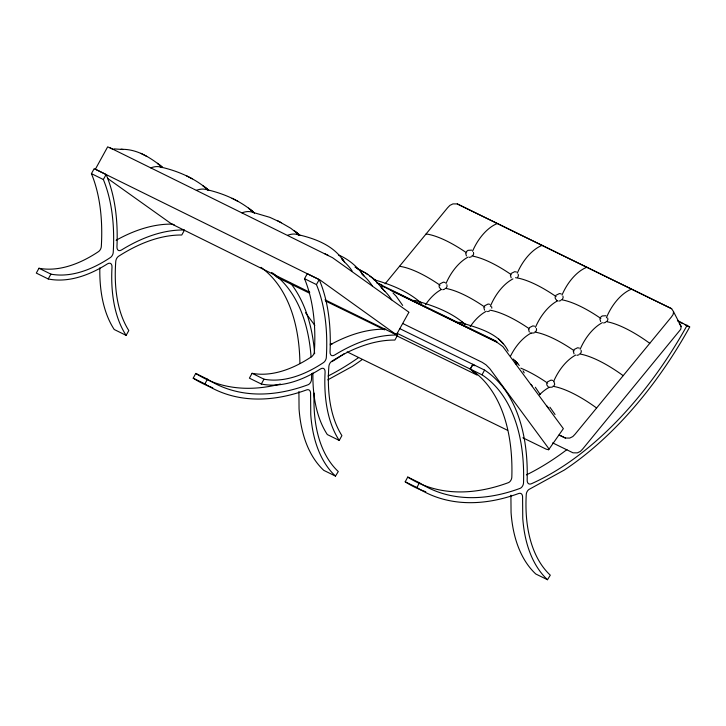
<?xml version="1.0" encoding="UTF-8"?>
<svg xmlns="http://www.w3.org/2000/svg" width="726" height="726" viewBox="0 0 726 726"><rect width="100%" height="100%" fill="white"/><g stroke="black" fill="none" stroke-linecap="round" stroke-linejoin="round"><path stroke-width="1.09" d="M385.089 283.83L447.606 207.754L449.893 205.385L452.942 203.897L457.289 203.933L671.65 308.722L673.556 311.735L673.111 314.503L671.305 317.108L575.056 434.221L572.778 436.589L569.728 438.077L565.372 438.032L559.156 435.037M673.556 311.735L681.179 326.528L680.734 329.295L582.688 449.013L580.401 451.381L577.351 452.87L573.005 452.824L552.686 442.896M95.233 169.467L107.666 146.843L113.546 149.529M325.012 299.802L396.405 334.795L320.13 280.064L95.269 169.203M522.874 437.787L546.242 449.203L548.629 449.739L548.883 448.949L547.885 447.388L489.859 368.708L486.03 364.851L482.164 362.319L402.93 323.587M446.281 287.932L447.08 286.298L446.871 284.719M472.862 255.588L473.661 253.955L473.461 252.376M517.602 277.459L518.4 275.826L518.201 274.246M535.761 331.673L536.559 330.04L536.351 328.461M562.341 299.33L563.14 297.687L562.94 296.108M553.92 385.887L554.709 384.254L553.929 381.531M580.501 353.544L581.299 351.91L581.09 350.331M607.081 321.201L607.88 319.558L607.68 317.979M212.772 387.757A290.917 164.312 -63.9 0 1 193.207 378.182L195.748 373.436A285.527 161.272 -63.9 0 0 280.399 384.036M193.207 378.182L204.904 383.9L207.445 379.154A285.527 161.272 -63.9 0 0 308.151 384.716A4.256 2.405 -63.9 0 0 311.518 379.317A211.257 119.318 -63.9 0 0 311.626 373.627M677.44 320.447L689.7 326.981A290.917 164.312 -63.9 0 1 564.311 470.04L529.009 489.433A4.256 2.405 -63.9 0 0 526.259 494.388A159.838 90.278 -63.9 0 0 550.29 575.173L547.495 579.72A165.238 93.327 -63.9 0 1 522.756 518.21L522.575 496.575A7.097 4.011 -63.9 0 0 518.691 493.498A290.917 164.312 -63.9 0 1 416.905 487.527L405.208 481.81L407.749 477.064A285.527 161.272 -63.9 0 0 508.454 482.627A4.256 2.405 -63.9 0 0 511.821 477.236A211.257 119.318 -63.9 0 0 470.321 369.107L472.88 364.361A216.647 122.367 -63.9 0 1 474.641 365.559M416.905 487.527L419.446 482.781A285.527 161.272 -63.9 0 0 520.152 488.344A4.256 2.405 -63.9 0 0 523.519 482.953A211.257 119.318 -63.9 0 0 482.019 374.825L397.068 333.288M482.019 374.825L484.578 370.079L399.672 328.579M126.142 335.376L128.811 330.548A159.838 86.113 -63.8 0 1 115.779 261.26A4.256 2.296 -63.8 0 1 118.583 256.269A211.257 113.81 -63.8 0 1 181.772 235.006L184.54 230.015A216.647 116.714 -63.8 0 0 121.442 250.025A7.097 3.821 -63.8 0 1 116.95 246.804A216.647 116.714 -63.8 0 0 106.123 174.521L94.198 168.641L91.422 173.641A211.257 113.81 -63.8 0 1 101.313 246.541A4.256 2.296 -63.8 0 1 98.554 251.577A159.838 86.113 -63.8 0 1 38.977 268.248L36.3 273.085L48.225 278.965A165.238 89.017 -63.8 0 0 107.439 263.874A7.097 3.821 -63.8 0 1 111.995 267.141A165.238 89.017 -63.8 0 0 126.142 335.376L114.218 329.495A165.238 89.017 -63.8 0 1 99.834 267.876M48.225 278.965L50.902 274.129A159.838 86.113 -63.8 0 0 110.479 257.458A4.256 2.296 -63.8 0 0 113.229 252.421A211.257 113.81 -63.8 0 0 103.346 179.522L106.123 174.521M391.677 332.136L397.639 335.076A216.647 116.714 -63.8 0 0 334.541 355.087A7.097 3.821 -63.8 0 1 330.049 351.865A216.647 116.714 -63.8 0 0 319.213 279.583L307.298 273.702L304.521 278.702A211.257 113.81 -63.8 0 1 314.403 351.602A4.256 2.296 -63.8 0 1 311.654 356.638A159.838 86.113 -63.8 0 1 252.076 373.309L249.399 378.146L261.324 384.027A165.238 89.017 -63.8 0 0 320.538 368.935A7.097 3.821 -63.8 0 1 325.094 372.202A165.238 89.017 -63.8 0 0 339.233 440.437L327.317 434.556A165.238 89.017 -63.8 0 1 312.924 372.937M261.324 384.027L264.001 379.19A159.838 86.113 -63.8 0 0 323.578 362.519A4.256 2.296 -63.8 0 0 326.328 357.482A211.257 113.81 -63.8 0 0 316.445 284.583L319.213 279.583M396.405 334.795L408.802 312.434M339.233 440.437L341.91 435.609A159.838 86.113 -63.8 0 1 328.878 366.321A4.256 2.296 -63.8 0 1 331.682 361.33A211.257 113.81 -63.8 0 1 394.871 340.067L397.639 335.076M298.912 391.55L299.058 408.865A165.238 93.327 -63.9 0 0 323.796 470.375L335.494 476.093L338.289 471.537A159.838 90.278 -63.9 0 1 314.14 393.093M548.629 449.739L563.358 428.649L502.864 346.62L496.648 342.028L431.389 310.111M466.428 251.595L468.007 250.343L471.728 250.134M439.847 283.939L443.368 282.151L445.147 282.478M511.168 273.457L514.689 271.678L516.467 272.005M484.587 305.809L488.108 304.022L489.887 304.348M555.907 295.328L559.428 293.549L561.207 293.876M529.327 327.68L532.848 325.892L534.626 326.219M600.647 317.198L602.226 315.946L605.947 315.737M574.066 349.542L577.587 347.763L579.366 348.09M547.486 381.894L550.998 380.106L552.785 380.433M327.789 379.87L352.31 366.403A290.917 164.312 -63.9 0 0 362.111 359.615M469.35 257.376L471.283 256.841M442.769 289.719L444.702 289.184M487.509 311.59L489.442 311.055M558.829 301.108L560.762 300.582M534.182 332.925L530.461 333.134M603.569 322.979L605.502 322.444M576.988 355.332L578.921 354.796M552.341 387.139L548.62 387.348L546.896 385.107L546.687 383.528M114.091 148.903L123.202 149.52L120.834 149.347C135.898 148.712 149.384 156.861 160.745 165.909M160.128 166.935C177.552 170.791 194.432 178.006 208.026 189.758L202.999 185.756L208.026 189.758M296.934 234.38C314.376 238.328 332.771 244.871 343.198 260.389L341.637 258.429L344.532 261.877L342.89 260.071M418.603 301.526C435.437 306.372 452.171 312.833 465.484 324.586M253.628 212.237L248.601 208.244L253.628 212.237C240.034 200.485 223.154 193.279 205.73 189.413A37.933 20.437 -63.8 0 0 196.374 190.366M281.47 222.737L269.854 217.355L251.332 211.901A37.933 20.437 -63.8 0 0 241.976 212.854M338.389 254.908C348.117 259.01 356.511 265.888 362.719 274.401M356.938 268.457L366.585 273.502L373.473 278.666M376.467 282.468L382.175 285.227M457.289 203.933L671.65 308.722M678.002 321.264L682.876 323.651M684.827 324.604L689.7 326.981M376.93 282.904L496.865 341.529M381.994 285.971L385.724 287.786M386.649 288.249L388.519 289.157M389.445 289.61L399.699 294.62M400.634 295.083L430.464 309.657M390.987 290.382L496.648 342.028M309.358 293.095L276.824 277.187L271.488 272.495M325.629 301.045L384.599 329.876M396.804 335.839L477.127 375.097L470.276 369.071L472.88 364.361L474.405 365.704M559.274 435.055L565.372 438.032M347.119 351.874L507.637 430.337M195.748 373.436L207.445 379.154M407.749 477.064L419.446 482.781M547.495 579.72L535.797 574.003A165.238 93.327 -63.9 0 1 511.059 512.492L510.913 495.186M109.962 147.768L192.581 188.497M193.288 188.851L332.526 257.703L408.847 312.162M91.422 173.641L103.346 179.522M304.521 278.702L316.445 284.583M174.603 225.124L172.616 224.143A216.647 116.714 -63.8 0 0 116.106 240.279M309.775 292.279L171.545 223.935L107.502 178.333M38.977 268.248L50.902 274.129M252.076 373.309L264.001 379.19M324.812 253.692L328.433 255.479M237.874 201.302L232.075 198.271M192.272 178.823L186.473 175.783M146.679 156.344L140.871 153.304M355.005 267.077L364.343 272.386M277.677 220.749L290.736 228.245L299.965 235.451L297.551 233.355M365.214 272.949L367.828 274.637M330.339 343.416L331.882 344.423M369.516 275.835L374.444 279.546M462.063 321.981L465.293 324.468M375.905 280.853L372.583 278.24L375.814 280.726A37.933 21.426 -63.9 0 0 373.863 279.655C391.033 284.565 408.057 291.271 421.525 303.368M508.191 351.103C499.715 333.906 480.213 328.569 463.342 323.397A37.933 21.426 -63.9 0 0 456.554 322.417M254.372 212.972L251.949 210.876L254.381 212.981M557.051 300.782L555.317 298.549L555.118 296.961M440.981 289.393L439.257 287.151L439.048 285.572M516.277 362.12L519.299 365.487M374.906 280.091L382.248 288.413M498.553 338.924L503.272 343.752M393.011 292.986L396.16 296.208L402.676 305.437M513.264 359.025L517.856 363.735L514.843 360.64M381.949 288.104L384.943 291.389M380.687 286.452L383.591 289.901M361.158 272.441L364.062 275.889M549.909 407.195L555.045 414.501M305.51 312.715L314.848 325.384M535.325 387.221L540.244 394.563M679.273 323.515L681.179 326.528M523.083 370.841L524.217 372.837M600.647 321.554L599.857 318.832M574.057 353.898L573.277 351.184M511.168 277.813L510.378 275.1M529.318 332.027L528.528 329.314M466.428 255.942L465.638 253.229M484.578 310.156L483.788 307.443M491.611 306.59L491.82 308.169M150.781 167.887A37.933 20.437 -63.8 0 1 162.143 167.633M287.578 235.333A37.933 20.437 -63.8 0 1 298.94 235.079M344.178 261.741A67.663 56.782 -54.3 0 1 352.092 270.898M362.047 274.319A67.663 56.782 -54.3 0 1 372.238 285.844M384.045 290.509A67.663 56.782 -54.3 0 1 391.759 299.856M330.139 344.823A216.647 116.714 -63.8 0 1 385.715 329.205M204.904 383.9A290.917 164.312 -63.9 0 0 306.69 389.871A7.097 4.011 -63.9 0 1 310.574 392.947L310.755 414.582A165.238 93.327 -63.9 0 0 335.494 476.093M358.599 357.555A285.527 161.272 -63.9 0 1 328.034 376.023M272.731 273.067A211.257 119.318 -63.9 0 1 311.082 356.992M290.736 283.34A216.647 122.367 -63.9 0 1 314.639 353.78M344.233 353.698A285.527 161.272 -63.9 0 1 331.882 361.675M261.033 267.35A211.257 119.318 -63.9 0 1 299.911 363.39M687.186 325.212A285.527 161.272 -63.9 0 1 531.35 483.77A7.097 4.011 -63.9 0 1 527.158 480.131A216.647 122.367 -63.9 0 0 484.578 370.079M566.915 449.612A285.527 161.272 -63.9 0 1 526.395 474.895M425.808 491.747A290.917 164.312 -63.9 0 1 405.208 481.81M515.542 277.704A67.663 21.653 39.4 0 1 556.125 296.616M535.434 327.372A37.933 21.426 -63.9 0 1 557.668 300.773M561.225 299.711A67.663 21.653 39.4 0 1 600.865 318.487M489.896 310.183A67.663 21.653 39.4 0 1 529.544 328.96M534.635 332.054A67.663 21.653 39.4 0 1 574.284 350.83M490.322 306.408A37.933 21.426 -63.9 0 1 512.928 278.902M552.795 386.268A67.663 21.653 39.4 0 1 596.6 408.003M520.814 368.164A67.663 21.653 39.4 0 1 547.703 383.183M539.5 394.808A37.933 21.426 -63.9 0 1 549.237 387.339M471.746 255.969A67.663 21.653 39.4 0 1 511.385 274.746M472.544 251.287A37.933 21.426 -63.9 0 1 497.392 223.49M517.284 273.157A37.933 21.426 -63.9 0 1 542.131 245.361M580.174 349.242A37.933 21.426 -63.9 0 1 602.408 322.643M605.965 321.573A67.663 21.653 39.4 0 1 649.77 343.316M579.375 353.925A67.663 21.653 39.4 0 1 623.18 375.66M445.156 288.313A67.663 21.653 39.4 0 1 484.805 307.098M445.955 283.639A37.933 21.426 -63.9 0 1 468.188 257.031M510.496 356.148A37.933 21.426 -63.9 0 1 531.078 333.116M470.167 326.691A37.933 21.426 -63.9 0 1 486.338 311.254M426.062 233.972A67.663 21.653 39.4 0 1 466.646 252.875M562.024 295.028A37.933 21.426 -63.9 0 1 586.871 267.232M606.382 317.797A37.933 21.426 -63.9 0 1 631.611 289.102M553.593 381.586A37.933 21.426 -63.9 0 1 575.827 354.987M399.481 266.315A67.663 21.653 39.4 0 1 440.065 285.227M425.427 304.82A37.933 21.426 -63.9 0 1 441.599 289.384M411.814 300.546A37.933 21.426 -63.9 0 1 420.554 302.597M515.015 362.601A67.663 53.561 -36.4 0 1 516.213 364.28M531.042 384.335A67.663 53.561 -36.4 0 1 532.24 386.014M547.068 406.061A67.663 53.561 -36.4 0 1 548.829 408.611M295.881 232.048L294.202 230.723L299.221 234.725L295.881 232.048M159.085 164.602L157.406 163.277L162.424 167.279L159.085 164.602M208.77 190.484L206.347 188.397L208.779 190.502"/></g></svg>
